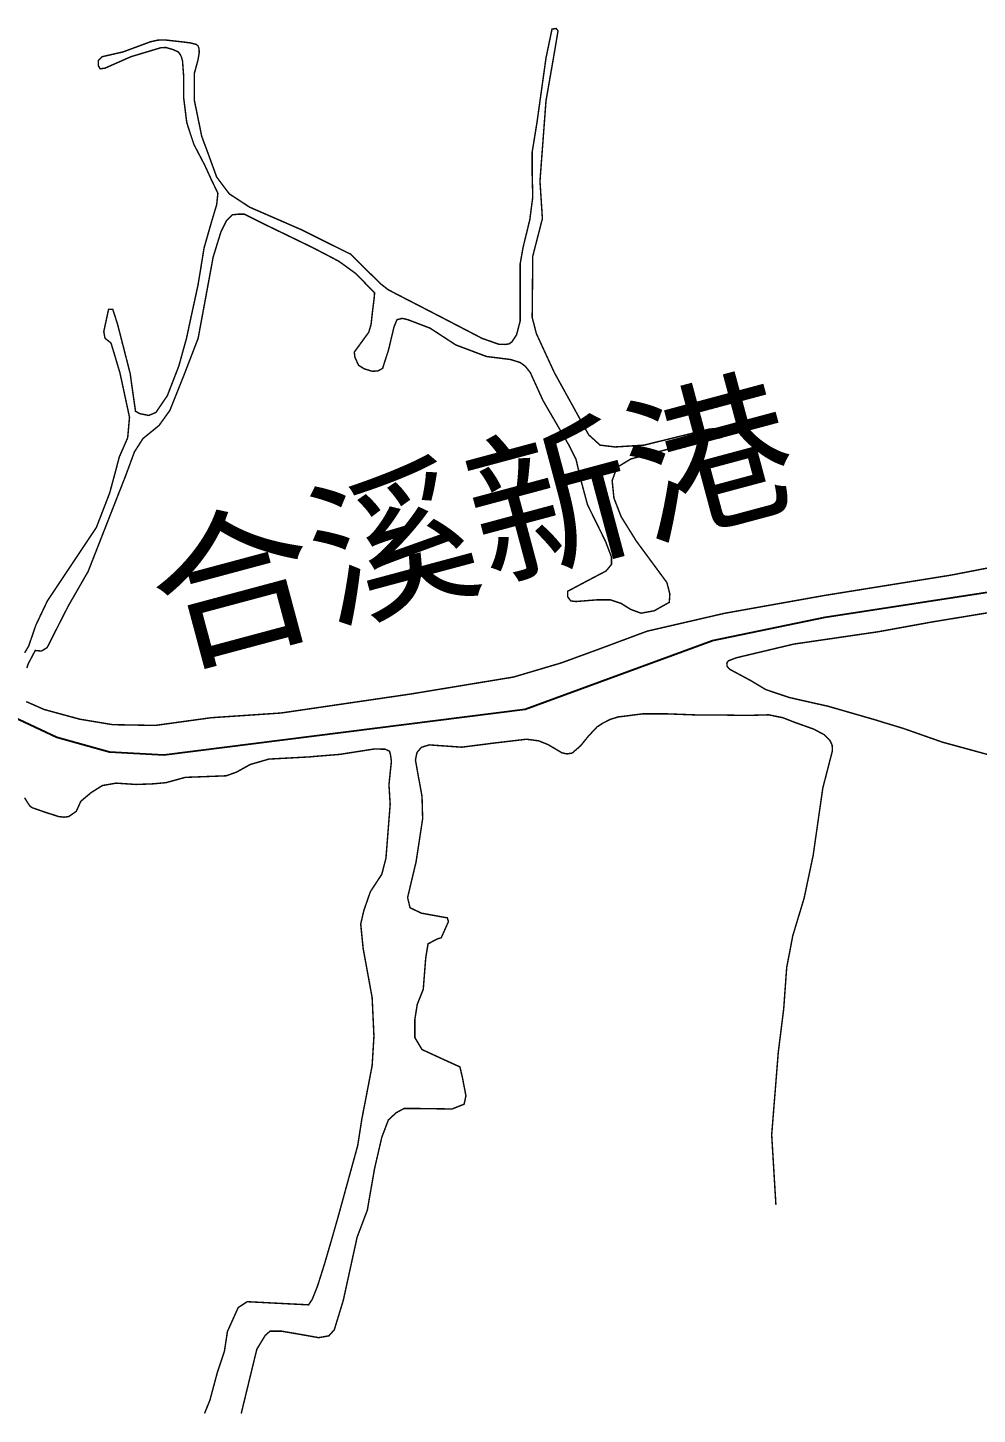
# Model space of a CAD drawing. Extents: x 483355 to 498261, y 3432987 to 3438331.
# Drawn here: x 495569 to 496359, y 3436237 to 3437389 of the extents above; entities that cross this region are included whole.
import ezdxf
from ezdxf.enums import TextEntityAlignment as Align

# ---------------------------------------------------------------- set-up
doc = ezdxf.new("R2010")
doc.units = 0
doc.header["$LTSCALE"] = 0.5
doc.layers.add('常水位岸线', color=7, linetype='CONTINUOUS', lineweight=0, true_color=0x00aeef)
doc.layers.add('河道名称', color=7, linetype='CONTINUOUS')
doc.layers.add('河道结构线', color=7, linetype='CONTINUOUS')
doc.styles.add('微软雅黑', font='msyh.ttf')

msp = doc.modelspace()

# ---------------------------------------------------------------- linework, layer by layer
at = {"layer": '常水位岸线', "const_width": 1.2, "flags": 128}
for points in [[(495566.6, 3436869.8), (495568.6, 3436873.1), (495569.9, 3436875.2), (495575.9, 3436892.7), (495585.4, 3436912.7), (495626.3, 3436974.1), (495637.3, 3437002.6), (495642.6, 3437022.2), (495645.3, 3437032.6), (495648.8, 3437040.5), (495652.3, 3437048.6), (495653.8, 3437065.6), (495645.9, 3437102.3), (495640.7, 3437119.8), (495638.4, 3437127.3), (495633.4, 3437131.3), (495632.4, 3437136.8), (495636.4, 3437155.3), (495639.9, 3437155.3), (495643.9, 3437142.8), (495654.4, 3437101.8), (495655.6, 3437093), (495658.8, 3437070.6), (495662.3, 3437068.6), (495669.8, 3437067.1), (495675.8, 3437069.6), (495685.3, 3437083.6), (495694.8, 3437108.1), (495701.3, 3437131.6), (495704.4, 3437146.2), (495710.8, 3437175.6), (495713.1, 3437189.6), (495715.8, 3437206.3), (495721.8, 3437227.3), (495726.3, 3437242.3), (495727.3, 3437251.8), (495721.8, 3437263.3), (495716.3, 3437275.3), (495707.4, 3437292.3), (495702.8, 3437306.2), (495701.4, 3437310.8), (495698.9, 3437330.8), (495698.9, 3437348.3), (495697.9, 3437361.8), (495697.6, 3437362.7), (495697.1, 3437364.8), (495696, 3437367.1), (495695.9, 3437367.2), (495694.4, 3437369.3), (495689.9, 3437371.3), (495684, 3437373), (495679.9, 3437372.8), (495654.9, 3437365.3), (495633.4, 3437355.8), (495629.4, 3437355.3), (495627.9, 3437357.8), (495627.9, 3437362.3), (495630.9, 3437365.3), (495648.4, 3437369.3), (495671.4, 3437377.8), (495677.4, 3437379.1), (495682.9, 3437379.3), (495696.4, 3437377.8), (495704.4, 3437376.8), (495709.3, 3437375.6), (495710.8, 3437374.3), (495710.9, 3437374.1), (495711.6, 3437372.1), (495711.8, 3437368.8), (495710.8, 3437362.8), (495708.7, 3437355), (495707.8, 3437351.8), (495707.8, 3437340.3), (495707.8, 3437328.8), (495712.4, 3437306.3), (495713.8, 3437299.3), (495719.2, 3437284.8), (495726.3, 3437265.3), (495727.7, 3437263.4), (495736.8, 3437251.3), (495753.8, 3437240.2), (495796.3, 3437221.7), (495837.8, 3437201.1), (495846.3, 3437192.6), (495853, 3437186), (495856, 3437183.1), (495858.9, 3437180.2), (495862.8, 3437176.4), (495869.1, 3437171.5), (495912.7, 3437149), (495947.2, 3437131.1), (495960.9, 3437126.3), (495966.2, 3437126.1), (495969.5, 3437126.6), (495971.7, 3437128.1), (495975.7, 3437134.1), (495977.8, 3437142.1), (495978.7, 3437145.6), (495978.7, 3437193.1), (495981.2, 3437207.2), (495983.6, 3437216.9), (495986.7, 3437229.7), (495989.2, 3437248.7), (495988.7, 3437267.7), (495988.7, 3437286.2), (495988.7, 3437286.2), (495990, 3437294), (495992.7, 3437310.7), (495998.1, 3437349.3), (496000.2, 3437364.3), (496005.2, 3437388.3), (496008.7, 3437388.8), (496010.2, 3437386.8), (496008.5, 3437376.7), (496008.2, 3437374.8), (496006.6, 3437365.5), (496000.2, 3437328.7), (495995.6, 3437267.5), (495995.2, 3437261.7), (495997.2, 3437230.7), (495994.4, 3437219.8), (495989.2, 3437199.6), (495988.7, 3437148.6), (495992.2, 3437135.1), (496007.2, 3437102.6), (496035.7, 3437051), (496045.2, 3437042.4), (496057.7, 3437040.9), (496081.7, 3437042.4), (496136.2, 3437055.8), (496144.2, 3437056.3), (496146.7, 3437052.3), (496146.2, 3437048.8), (496101.2, 3437038.9), (496070.7, 3437030.9), (496059.2, 3437023.9), (496055.2, 3437012.9), (496055.4, 3437011.1), (496056.7, 3436998.4), (496059, 3436992.5), (496062.7, 3436982.9), (496075.2, 3436962.8), (496100.7, 3436928.2), (496101.6, 3436924.9), (496103.2, 3436918.7), (496103, 3436915.5), (496102.7, 3436911.7), (496090.2, 3436904.7), (496079.2, 3436902.7), (496070.7, 3436905.8), (496062.7, 3436910.8), (496053.7, 3436913.8), (496042.7, 3436913.8), (496025.2, 3436912.4), (496020.7, 3436912.9), (496020.3, 3436913.5), (496018.2, 3436916.4), (496018.2, 3436920.9), (496034.2, 3436929.4), (496050.2, 3436937.8), (496054.7, 3436943.3), (496054.7, 3436949.3), (496049.7, 3436962.4), (496034.7, 3436992.9), (496029.8, 3437011.2), (496028.7, 3437015.4), (496025.2, 3437030.5), (496019.2, 3437042.5), (495997.7, 3437079.5), (495987.2, 3437102.6), (495983.1, 3437107.9), (495978.7, 3437111.1), (495970.7, 3437113.6), (495950.7, 3437116.1), (495925.2, 3437125.7), (495903.7, 3437139.7), (495885.3, 3437146.7), (495880.6, 3437147.8), (495876.3, 3437146.7), (495876.2, 3437146.6), (495873.8, 3437140.7), (495870.7, 3437127.8), (495869.3, 3437121.7), (495867, 3437114.7), (495864.3, 3437106.2), (495860.4, 3437104.1), (495855.8, 3437103.8), (495849.8, 3437105.6), (495849.1, 3437105.8), (495848.3, 3437106.3), (495844.3, 3437108.8), (495842.3, 3437113.2), (495841.3, 3437115.3), (495841, 3437117.5), (495840.8, 3437119.8), (495852.8, 3437136.3), (495854.7, 3437142.7), (495855.8, 3437152.8), (495856.2, 3437155.8), (495857.3, 3437164.8), (495857.6, 3437168.3), (495857.6, 3437169.1), (495854.5, 3437172.3), (495851.5, 3437175.3), (495848.6, 3437178.3), (495842.3, 3437184.8), (495833.4, 3437191.3), (495827.8, 3437195.3), (495821, 3437198.9), (495805.8, 3437206.8), (495767.4, 3437225.4), (495749.4, 3437234.4), (495744.4, 3437234.4), (495739.4, 3437233.9), (495734.4, 3437228.9), (495729.9, 3437219.9), (495723.4, 3437198.9), (495710.9, 3437131.3), (495698.4, 3437098.8), (495687.4, 3437071.3), (495678.4, 3437058.8), (495664.9, 3437047.8), (495663.1, 3437044.9), (495657.9, 3437036.8), (495650.9, 3437017.8), (495619.4, 3436937.4), (495605.7, 3436913.6), (495603, 3436908.9), (495595.7, 3436894.6), (495585.3, 3436874.1), (495580.6, 3436871.2), (495575.4, 3436871.7), (495574.4, 3436869.8), (495572.6, 3436866.4), (495571, 3436863.3), (495570.8, 3436863), (495569.6, 3436860.6), (495568.4, 3436857.1)], [(495567.9, 3436829.2), (495582.9, 3436822.6), (495612.3, 3436814.6), (495639.8, 3436810), (495675.3, 3436809.4), (495721.8, 3436815.8), (495779.8, 3436819.7), (495887.7, 3436835.5), (495973.2, 3436849.6), (496012.7, 3436861.3), (496044.2, 3436872.8), (496084.2, 3436887.7), (496148.7, 3436902.6), (496232.2, 3436917.5), (496336.8, 3436934.3), (496383.9, 3436943.4)], [(496384.3, 3436780.6), (496354, 3436788.9), (496329.8, 3436795.5), (496297.4, 3436806.9), (496280.5, 3436812), (496278.6, 3436812.6), (496276.7, 3436813.2), (496273.4, 3436814.2), (496234.9, 3436825.3), (496220.6, 3436828.5), (496202.5, 3436832.6), (496199.9, 3436833.5), (496196.2, 3436834.7), (496192.4, 3436836), (496182.9, 3436839.2), (496170.4, 3436846.7), (496152.9, 3436856.1), (496150.8, 3436858.5), (496150.6, 3436861.2), (496151.9, 3436863.1), (496158.4, 3436865.6), (496206.3, 3436877), (496276.8, 3436887.3), (496321.3, 3436895.4), (496418.6, 3436911.4)], [(496191.4, 3436411), (496187.9, 3436469), (496193.4, 3436537.9), (496197.9, 3436573.9), (496198.1, 3436576.6), (496200.4, 3436608.4), (496202.7, 3436620.1), (496205.4, 3436634.4), (496214.9, 3436665.9), (496222.4, 3436701.4), (496230.4, 3436757.3), (496238.4, 3436788.3), (496238.2, 3436792.9), (496237, 3436795.6), (496236.4, 3436796.8), (496231.5, 3436801.7), (496222.9, 3436806.3), (496207.4, 3436811.8), (496197.2, 3436815.8), (496194.7, 3436816.3), (496190.7, 3436817.1), (496186.8, 3436817.9), (496185.7, 3436818.2), (496167.4, 3436817.7), (496148.3, 3436818), (496125.4, 3436818.1), (496101, 3436819), (496080.5, 3436819), (496062.5, 3436816.7), (496060.5, 3436816.5), (496059.1, 3436816.1), (496053.6, 3436814.4), (496047, 3436811), (496042.6, 3436808.1), (496035.5, 3436800.5), (496029, 3436792.5), (496022, 3436786.4), (496017.6, 3436785.7), (496013.5, 3436786.6), (496002, 3436793.4), (495994, 3436796.6), (495984, 3436797.9), (495957.6, 3436794.8), (495930.1, 3436791.3), (495903.1, 3436793.2), (495896.6, 3436791.2), (495892.9, 3436786.9), (495891.6, 3436780.7), (495893.5, 3436770), (495893.9, 3436767.9), (495894.2, 3436766), (495895, 3436762), (495897.1, 3436750.2), (495897.6, 3436731.8), (495894.2, 3436709.4), (495892.1, 3436695.8), (495888.1, 3436679), (495885.1, 3436666.3), (495886.2, 3436661.6), (495887.1, 3436657.8), (495896.6, 3436653.3), (495918.1, 3436649.4), (495918.7, 3436647.5), (495919.1, 3436646.4), (495913.1, 3436632.9), (495909.6, 3436631.8), (495902.1, 3436627.8), (495900.5, 3436618.2), (495900.1, 3436615.3), (495899.9, 3436612.8), (495898.1, 3436589.9), (495897.4, 3436588.2), (495893.1, 3436577.4), (495891.1, 3436564.9), (495891.1, 3436564.8), (495891.1, 3436549.9), (495897.1, 3436539.9), (495915.6, 3436531.4), (495928.6, 3436525.5), (495930.6, 3436517), (495933.6, 3436501.5), (495932.1, 3436494.5), (495922.1, 3436490.5), (495893.1, 3436490.9), (495882.1, 3436490.9), (495875.6, 3436487.4), (495869.1, 3436481.4), (495863.6, 3436466.9), (495857.6, 3436440.9), (495852.6, 3436412.2), (495851.6, 3436406.4), (495843.1, 3436383.9), (495831.6, 3436331.4), (495824.1, 3436306.9), (495819.6, 3436301.9), (495811.1, 3436300.4), (495797.1, 3436302.9), (495780.2, 3436305.8), (495770.7, 3436305.8), (495766.7, 3436302.3), (495759.7, 3436290.8), (495746.7, 3436237.3)], [(495716.2, 3436237.4), (495720.7, 3436248.5), (495726.7, 3436270.9), (495729, 3436277.9), (495732.7, 3436288.9), (495734.8, 3436302.5), (495735.2, 3436305.4), (495744.2, 3436325.4), (495751.7, 3436330.3), (495782.7, 3436328.7), (495802.7, 3436327.7), (495805.7, 3436332.1), (495810.1, 3436343.1), (495813.6, 3436354.1), (495816.1, 3436362.1), (495821.6, 3436380.9), (495827.1, 3436400.1), (495843.6, 3436460.1), (495847.1, 3436482.6), (495849.6, 3436495.3), (495855.6, 3436526.6), (495857, 3436549.2), (495857.1, 3436551.1), (495855.6, 3436583.1), (495848.1, 3436624.1), (495846.1, 3436644.2), (495848.6, 3436655.2), (495854.1, 3436671.1), (495863.6, 3436685.6), (495864.7, 3436689.7), (495867.1, 3436699.1), (495870, 3436736.2), (495870.6, 3436743.6), (495869.6, 3436760.2), (495869.8, 3436761.9), (495870.1, 3436765.2), (495870.2, 3436765.9), (495870.6, 3436769.9), (495871.6, 3436779.2), (495871, 3436784.4), (495870.1, 3436787.9), (495866.5, 3436789.6), (495857.4, 3436789.8), (495828.6, 3436785.3), (495806.3, 3436783.5), (495804.7, 3436783.3), (495803.1, 3436783.2), (495769.7, 3436781.4), (495754.2, 3436776.9), (495742.7, 3436770.5), (495734.2, 3436767.5), (495700.2, 3436766.2), (495684.2, 3436761.8), (495673.2, 3436760.8), (495659.2, 3436760.3), (495642.7, 3436761.4), (495631.2, 3436759.4), (495621.7, 3436753.4), (495613.3, 3436746.3), (495609.5, 3436737.9), (495603.2, 3436733.6), (495599.4, 3436733.1), (495595, 3436733.6), (495584.3, 3436737), (495572.8, 3436741), (495571.1, 3436742.3), (495571, 3436742.4), (495569.8, 3436744), (495566.5, 3436749.3)]]:
    msp.add_lwpolyline(points, dxfattribs=at)
at = {"layer": '河道结构线', "color": 3}
msp.add_lwpolyline([(495431, 3436854.6), (495447.3, 3436850.8), (495543.5, 3436822.8), (495593.4, 3436799.6), (495637.2, 3436787.5), (495682.3, 3436785), (495983, 3436822.8), (496138.8, 3436880), (496232.5, 3436899.5), (496383.5, 3436922.6), (496480.3, 3436939)], dxfattribs=at)

# ---------------------------------------------------------------- texts
at = {"layer": '河道名称', "style": '微软雅黑'}
msp.add_text('合溪新港', height=100, rotation=15, dxfattribs=at).set_placement((495951.2, 3436930.2), align=Align.CENTER)

doc.saveas('drawing.dxf')
